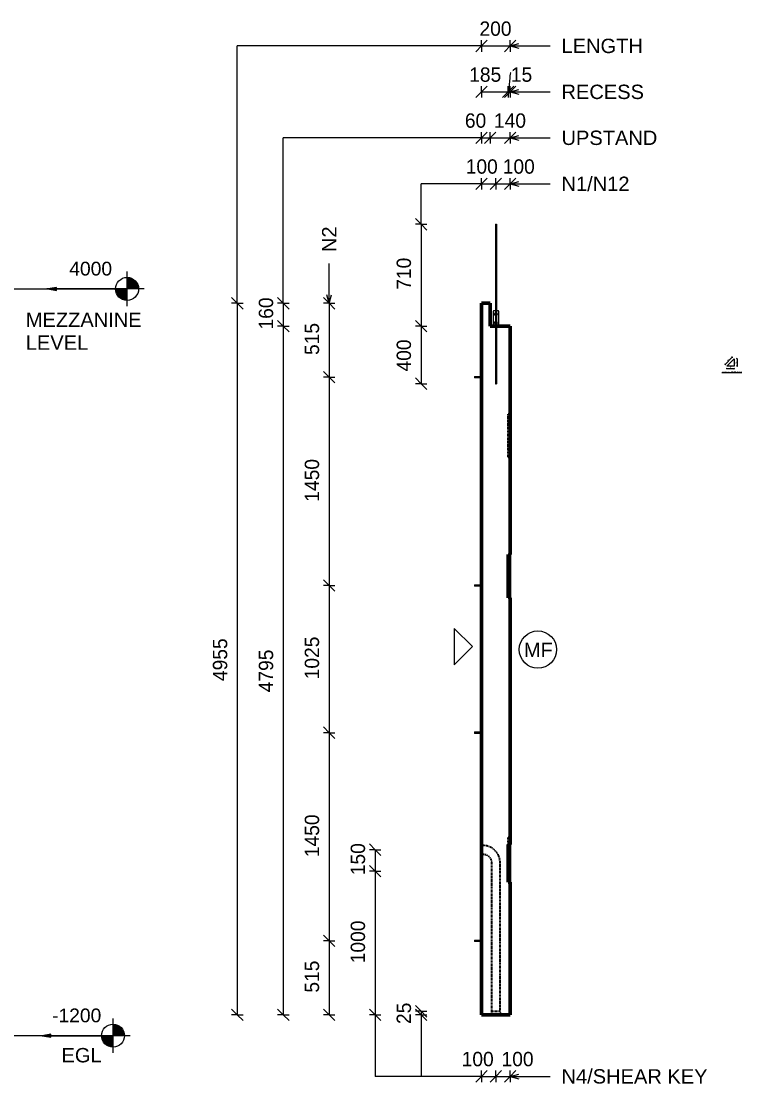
# Model space of a CAD drawing. Header units: millimetres. Extents: x -3747 to 9422, y -2678 to 8176.
# Drawn here: x 4404 to 9422, y -1875 to 5524 of the extents above; entities that cross this region are included whole.
import ezdxf

# ---------------------------------------------------------------- set-up
doc = ezdxf.new("R2010")
doc.units = ezdxf.units.MM
doc.linetypes.add('Dash', pattern=[6.36, 3.18, -3.18])
doc.linetypes.add('Overhead', pattern=[3.97, 2.38, -1.59])
for name, color, linetype, lineweight in [('A-ANNO-DIMS', 211, 'Continuous', 9), ('A-ANNO-DIMS-3', 211, 'Continuous', 9), ('A-ANNO-DIMS-40', 211, 'Continuous', 9), ('A-DETL-THIN', 151, 'Continuous', 18), ('A-FLOR-OVHD', 1, 'Overhead', 18), ('A-GENM', 13, 'Continuous', 18), ('A-WALL', 113, 'Continuous', 25), ('A-WALL-HDLN', 110, 'Dash', 25), ('G-ANNO-DIMS', 111, 'Continuous', 9), ('G-ANNO-TEXT', 231, 'Continuous', 9), ('S-RBAR', 171, 'Continuous', 18)]:
    doc.layers.add(name, color=color, linetype=linetype, lineweight=lineweight)
doc.styles.add('Arial_1', font='arial.ttf', dxfattribs={"height": 100})
doc.styles.add('Arial_2', font='arial.ttf', dxfattribs={"height": 96})
doc.styles.add('Arial_4', font='arial.ttf', dxfattribs={"height": 7.5})
doc.styles.add('Nirmala UI Semilight', font='NirmalaS.ttf', dxfattribs={"height": 100})
doc.styles.add('Nirmala UI Semilight_1', font='NirmalaS.ttf', dxfattribs={"height": 7.5})
doc.dimstyles.new('Arrow_Filled_-_2_5_NI_UI', dxfattribs={"dimscale": 304.8, "dimtxt": 104.736395, "dimasz": 0.262467, "dimexe": 0.131234, "dimexo": 0.0625, "dimgap": 0.131234, "dimtad": 1, "dimdec": 4, "dimzin": 0, "dimdsep": 46, "dimtxsty": 'Nirmala UI Semilight', "dimblk1": 'OBLIQUE', "dimblk2": 'OBLIQUE', "dimsah": 1, "dimcen": 0.09, "dimazin": 0, "dimtfac": 1, "dimtdec": 4, "dimtix": 1, "dimtmove": 0, "dimatfit": 3, "dimfxl": 0.131234, "dimfxlon": 1, "dimtvp": 1, "dimtolj": 1, "dimtzin": 0, "dimarcsym": 2})
doc.dimstyles.new('Arrow_Filled_-_2_5_NI_UI_1', dxfattribs={"dimscale": 304.8, "dimtxt": 104.736395, "dimasz": 0.262467, "dimexe": 0.131234, "dimexo": 0.0625, "dimgap": 0.131234, "dimtad": 1, "dimdec": 4, "dimzin": 0, "dimdsep": 46, "dimtxsty": 'Nirmala UI Semilight', "dimblk1": 'OBLIQUE', "dimblk2": 'OBLIQUE', "dimsah": 1, "dimcen": 0.09, "dimazin": 0, "dimtfac": 1, "dimtdec": 4, "dimtix": 1, "dimtmove": 2, "dimatfit": 3, "dimfxl": 0.131234, "dimfxlon": 1, "dimtvp": 1, "dimtolj": 1, "dimtzin": 0, "dimarcsym": 2})
doc.dimstyles.new('Arrow_Filled_-_2_5_NI_UI_2', dxfattribs={"dimscale": 304.8, "dimtxt": 104.736395, "dimasz": 0.262467, "dimexe": 0.131234, "dimexo": 0.0625, "dimgap": 0.131234, "dimtad": 1, "dimdec": 4, "dimzin": 0, "dimdsep": 46, "dimtxsty": 'Nirmala UI Semilight', "dimblk1": 'OBLIQUE', "dimblk2": 'OBLIQUE', "dimsah": 1, "dimcen": 0.09, "dimazin": 0, "dimtfac": 1, "dimtdec": 4, "dimtix": 1, "dimtmove": 1, "dimatfit": 3, "dimfxl": 0.131234, "dimfxlon": 1, "dimtvp": 1, "dimtolj": 1, "dimtzin": 0, "dimarcsym": 2})
doc.dimstyles.new('Arrow_Filled_-_2_5_NI_UI_3', dxfattribs={"dimscale": 304.8, "dimtxt": 7.85523, "dimasz": 0.019685, "dimexe": 0.009843, "dimexo": 0.0625, "dimgap": 0.009843, "dimtad": 1, "dimdec": 4, "dimzin": 0, "dimdsep": 46, "dimtxsty": 'Nirmala UI Semilight_1', "dimblk1": 'OBLIQUE', "dimblk2": 'OBLIQUE', "dimsah": 1, "dimcen": 0.09, "dimazin": 0, "dimtfac": 1, "dimtdec": 4, "dimtix": 1, "dimtmove": 0, "dimatfit": 3, "dimfxl": 0.009843, "dimfxlon": 1, "dimtvp": 1, "dimtolj": 1, "dimtzin": 0, "dimarcsym": 2})

# ---------------------------------------------------------------- blocks, each defined once
blk = doc.blocks.new('RR spread anchor face based - RR-SA-2_5-150-1726819-Elevation Right')
at = {"layer": 'A-GENM'}
for p, q in [((17885.4, 3050), (17890.4, 3050)), ((17885.4, 3050), (17885.4, 3040)), ((17890.4, 3040), (17885.4, 3040)), ((17890.4, 3050), (17935.4, 3050)), ((17890.4, 3050), (17890.4, 3040)), ((17935.4, 3040), (17890.4, 3040))]:
    blk.add_line(p, q, dxfattribs=at)
blk = doc.blocks.new('RR spread anchor face based - RR-SA-4_0-240-1726833-Elevation Right')
at = {"layer": 'A-GENM'}
for p, q in [((18017.9, 3507.8), (18015.4, 3502.8)), ((18015.4, 3502.8), (18015.4, 3400)), ((18031.6, 3507.8), (18017.9, 3507.8)), ((18026.4, 3481.5), (18026.4, 3485.5)), ((18052.9, 3507.8), (18039.6, 3507.8)), ((18044.4, 3485.5), (18044.4, 3481.5)), ((18055.4, 3502.8), (18052.9, 3507.8)), ((18055.4, 3400), (18055.4, 3502.8)), ((18026.4, 3420.7), (18026.4, 3424.7)), ((18044.4, 3424.7), (18044.4, 3420.7))]:
    blk.add_line(p, q, dxfattribs=at)
for centre, start, end in [((18035.4, 3485.5), 115.1426, 180), ((18035.4, 3481.5), 180, 244.8574), ((18035.4, 3485.5), 0, 60), ((18035.4, 3481.5), 300, 0), ((18035.4, 3424.7), 115.1426, 180), ((18035.4, 3420.7), 180, 244.8574), ((18035.4, 3424.7), 0, 60), ((18035.4, 3420.7), 300, 0)]:
    blk.add_arc(centre, 9, start, end, dxfattribs=at)
blk = doc.blocks.new('Spot Elevations - M_Spot Elevation - Target Filled-10609-Elevation Front')
at = {"layer": 'G-ANNO-DIMS'}
h = blk.add_hatch(color=256, dxfattribs=at)
edge = h.paths.add_edge_path()
edge.add_line((5140.953704, 3660), (5220.953704, 3660))
edge.add_arc((5140.953704, 3660), 80, 0, 90)
edge.add_line((5140.953704, 3740), (5140.953704, 3660))
h = blk.add_hatch(color=256, dxfattribs=at)
edge = h.paths.add_edge_path()
edge.add_line((5140.953704, 3660), (5060.953704, 3660))
edge.add_arc((5140.953704, 3660), 80, 180, 270)
edge.add_line((5140.953704, 3580), (5140.953704, 3660))
for p, q in [((5140.953704, 3540), (5140.953704, 3780)), ((5260.953704, 3660), (4580.953704, 3660))]:
    blk.add_line(p, q, dxfattribs=at)
blk.add_circle((5140.953704, 3660), 80, dxfattribs=at)
blk = doc.blocks.new('DIMBLOCK112-Elevation Right')
at = {"layer": 'A-ANNO-DIMS-40'}
for p, q in [((7609.5, -1823.4), (7569.5, -1863.4)), ((7609.5, -1823.4), (7649.5, -1783.4)), ((7609.5, -1823.4), (7609.5, -1783.4)), ((7609.5, -1823.4), (7709.5, -1823.4)), ((7609.5, -1823.4), (7609.5, -1863.4)), ((7709.5, -1823.4), (7669.5, -1863.4)), ((7709.5, -1823.4), (7749.5, -1783.4)), ((7709.5, -1823.4), (7709.5, -1783.4)), ((7709.5, -1823.4), (7709.5, -1863.4))]:
    blk.add_line(p, q, dxfattribs=at)
at = {"layer": 'A-ANNO-DIMS-40', "color": 0, "insert": (7471.2, -1652.9), "char_height": 100, "width": 246.797, "attachment_point": 1, "line_spacing_factor": 1.142579, "style": 'Nirmala UI Semilight'}
blk.add_mtext('100', dxfattribs=at)
blk = doc.blocks.new('_Oblique')
at = {"color": 0, "linetype": 'ByBlock', "lineweight": -2}
blk.add_line((-0.5, -0.5), (0.5, 0.5), dxfattribs=at)
blk = doc.blocks.new('DIMBLOCK113-Elevation Right')
at = {"layer": 'A-ANNO-DIMS-40'}
for p, q in [((7709.5, -1823.4), (7669.5, -1863.4)), ((7709.5, -1823.4), (7749.5, -1783.4)), ((7709.5, -1823.4), (7709.5, -1783.4)), ((7709.5, -1823.4), (7809.5, -1823.4)), ((7709.5, -1823.4), (7709.5, -1863.4)), ((7809.5, -1823.4), (7769.5, -1863.4)), ((7809.5, -1823.4), (7849.5, -1783.4)), ((7809.5, -1823.4), (7809.5, -1783.4)), ((7809.5, -1823.4), (7809.5, -1863.4))]:
    blk.add_line(p, q, dxfattribs=at)
at = {"layer": 'A-ANNO-DIMS-40', "color": 0, "insert": (7749, -1652.9), "char_height": 100, "width": 246.797, "attachment_point": 1, "line_spacing_factor": 1.142579, "style": 'Nirmala UI Semilight'}
blk.add_mtext('100', dxfattribs=at)
blk = doc.blocks.new('DIMBLOCK114-Elevation Right')
at = {"layer": 'A-ANNO-DIMS-40'}
for p, q in [((6868.7, -245), (6828.7, -205)), ((6868.7, -245), (6828.7, -245)), ((6868.7, -245), (6868.7, -395)), ((6868.7, -245), (6908.7, -285)), ((6868.7, -245), (6908.7, -245)), ((6868.7, -395), (6828.7, -355)), ((6868.7, -395), (6828.7, -395)), ((6868.7, -395), (6908.7, -435)), ((6868.7, -395), (6908.7, -395))]:
    blk.add_line(p, q, dxfattribs=at)
at = {"layer": 'A-ANNO-DIMS-40', "color": 0, "insert": (6698.2, -422.8), "char_height": 100, "width": 246.797, "attachment_point": 1, "rotation": 90, "line_spacing_factor": 1.142579, "style": 'Nirmala UI Semilight'}
blk.add_mtext('150', dxfattribs=at)
blk = doc.blocks.new('DIMBLOCK115-Elevation Right')
at = {"layer": 'A-ANNO-DIMS-40'}
for p, q in [((6868.7, -395), (6828.7, -355)), ((6868.7, -395), (6828.7, -395)), ((6868.7, -395), (6868.7, -1395)), ((6868.7, -395), (6908.7, -435)), ((6868.7, -395), (6908.7, -395)), ((6868.7, -1395), (6828.7, -1355)), ((6868.7, -1395), (6828.7, -1395)), ((6868.7, -1395), (6908.7, -1435)), ((6868.7, -1395), (6908.7, -1395))]:
    blk.add_line(p, q, dxfattribs=at)
at = {"layer": 'A-ANNO-DIMS-40', "color": 0, "insert": (6698.2, -1035.9), "char_height": 100, "width": 338.203, "attachment_point": 1, "rotation": 90, "line_spacing_factor": 1.142579, "style": 'Nirmala UI Semilight'}
blk.add_mtext('1000', dxfattribs=at)
blk = doc.blocks.new('DIMBLOCK116-Elevation Right')
at = {"layer": 'A-ANNO-DIMS-40'}
for p, q in [((7188.7, -1370), (7148.7, -1330)), ((7188.7, -1395), (7148.7, -1355)), ((7188.7, -1370), (7148.7, -1370)), ((7188.7, -1395), (7148.7, -1395)), ((7188.7, -1370), (7188.7, -1395)), ((7188.7, -1370), (7228.7, -1410)), ((7188.7, -1370), (7228.7, -1370)), ((7188.7, -1395), (7228.7, -1435)), ((7188.7, -1395), (7228.7, -1395))]:
    blk.add_line(p, q, dxfattribs=at)
at = {"layer": 'A-ANNO-DIMS-40', "color": 0, "insert": (7018.2, -1458.7), "char_height": 100, "width": 182.813, "attachment_point": 1, "rotation": 90, "line_spacing_factor": 1.142579, "style": 'Nirmala UI Semilight'}
blk.add_mtext('25', dxfattribs=at)
blk = doc.blocks.new('DIMBLOCK117-Elevation Right')
at = {"layer": 'A-ANNO-DIMS-40'}
for p, q in [((6548.7, 3560), (6508.7, 3600)), ((6548.7, 3560), (6508.7, 3560)), ((6548.7, 3560), (6548.7, 3045)), ((6548.7, 3560), (6588.7, 3520)), ((6548.7, 3560), (6588.7, 3560)), ((6548.7, 3045), (6508.7, 3085)), ((6548.7, 3045), (6508.7, 3045)), ((6548.7, 3045), (6588.7, 3005)), ((6548.7, 3045), (6588.7, 3045))]:
    blk.add_line(p, q, dxfattribs=at)
at = {"layer": 'A-ANNO-DIMS-40', "color": 0, "insert": (6378.2, 3199.7), "char_height": 100, "width": 246.797, "attachment_point": 1, "rotation": 90, "line_spacing_factor": 1.142579, "style": 'Nirmala UI Semilight'}
blk.add_mtext('515', dxfattribs=at)
blk = doc.blocks.new('DIMBLOCK118-Elevation Right')
at = {"layer": 'A-ANNO-DIMS-40'}
for p, q in [((6548.7, 3045), (6508.7, 3085)), ((6548.7, 3045), (6508.7, 3045)), ((6548.7, 3045), (6548.7, 1595)), ((6548.7, 3045), (6588.7, 3005)), ((6548.7, 3045), (6588.7, 3045)), ((6548.7, 1595), (6508.7, 1635)), ((6548.7, 1595), (6508.7, 1595)), ((6548.7, 1595), (6588.7, 1555)), ((6548.7, 1595), (6588.7, 1595))]:
    blk.add_line(p, q, dxfattribs=at)
at = {"layer": 'A-ANNO-DIMS-40', "color": 0, "insert": (6378.2, 2178.1), "char_height": 100, "width": 340.488, "attachment_point": 1, "rotation": 90, "line_spacing_factor": 1.142579, "style": 'Nirmala UI Semilight'}
blk.add_mtext('1450', dxfattribs=at)
blk = doc.blocks.new('DIMBLOCK119-Elevation Right')
at = {"layer": 'A-ANNO-DIMS-40'}
for p, q in [((6548.7, 1595), (6508.7, 1635)), ((6548.7, 1595), (6508.7, 1595)), ((6548.7, 1595), (6548.7, 569.9)), ((6548.7, 1595), (6588.7, 1555)), ((6548.7, 1595), (6588.7, 1595)), ((6548.7, 569.9), (6508.7, 609.9)), ((6548.7, 569.9), (6508.7, 569.9)), ((6548.7, 569.9), (6588.7, 529.9)), ((6548.7, 569.9), (6588.7, 569.9))]:
    blk.add_line(p, q, dxfattribs=at)
at = {"layer": 'A-ANNO-DIMS-40', "color": 0, "insert": (6378.2, 941.5), "char_height": 100, "width": 338.203, "attachment_point": 1, "rotation": 90, "line_spacing_factor": 1.142579, "style": 'Nirmala UI Semilight'}
blk.add_mtext('1025', dxfattribs=at)
blk = doc.blocks.new('DIMBLOCK120-Elevation Right')
at = {"layer": 'A-ANNO-DIMS-40'}
for p, q in [((6548.7, 569.9), (6508.7, 609.9)), ((6548.7, 569.9), (6508.7, 569.9)), ((6548.7, 569.9), (6548.7, -880.1)), ((6548.7, 569.9), (6588.7, 529.9)), ((6548.7, 569.9), (6588.7, 569.9)), ((6548.7, -880.1), (6508.7, -840.1)), ((6548.7, -880.1), (6508.7, -880.1)), ((6548.7, -880.1), (6588.7, -920.1)), ((6548.7, -880.1), (6588.7, -880.1))]:
    blk.add_line(p, q, dxfattribs=at)
at = {"layer": 'A-ANNO-DIMS-40', "color": 0, "insert": (6378.2, -297), "char_height": 100, "width": 340.488, "attachment_point": 1, "rotation": 90, "line_spacing_factor": 1.142579, "style": 'Nirmala UI Semilight'}
blk.add_mtext('1450', dxfattribs=at)
blk = doc.blocks.new('DIMBLOCK121-Elevation Right')
at = {"layer": 'A-ANNO-DIMS-40'}
for p, q in [((6548.7, -880.1), (6508.7, -840.1)), ((6548.7, -880.1), (6508.7, -880.1)), ((6548.7, -880.1), (6548.7, -1395)), ((6548.7, -880.1), (6588.7, -920.1)), ((6548.7, -880.1), (6588.7, -880.1)), ((6548.7, -1395), (6508.7, -1355)), ((6548.7, -1395), (6508.7, -1395)), ((6548.7, -1395), (6588.7, -1435)), ((6548.7, -1395), (6588.7, -1395))]:
    blk.add_line(p, q, dxfattribs=at)
at = {"layer": 'A-ANNO-DIMS-40', "color": 0, "insert": (6378.2, -1240.4), "char_height": 100, "width": 246.797, "attachment_point": 1, "rotation": 90, "line_spacing_factor": 1.142579, "style": 'Nirmala UI Semilight'}
blk.add_mtext('515', dxfattribs=at)
blk = doc.blocks.new('DIMBLOCK122-Elevation Right')
at = {"layer": 'A-ANNO-DIMS-40'}
for p, q in [((7188.7, 4110), (7148.7, 4150)), ((7188.7, 4110), (7148.7, 4110)), ((7188.7, 4110), (7188.7, 3400)), ((7188.7, 4110), (7228.7, 4070)), ((7188.7, 4110), (7228.7, 4110)), ((7188.7, 3400), (7148.7, 3440)), ((7188.7, 3400), (7148.7, 3400)), ((7188.7, 3400), (7228.7, 3360)), ((7188.7, 3400), (7228.7, 3400))]:
    blk.add_line(p, q, dxfattribs=at)
at = {"layer": 'A-ANNO-DIMS-40', "color": 0, "insert": (7018.2, 3654.1), "char_height": 100, "width": 242.227, "attachment_point": 1, "rotation": 90, "line_spacing_factor": 1.142579, "style": 'Nirmala UI Semilight'}
blk.add_mtext('710', dxfattribs=at)
blk = doc.blocks.new('DIMBLOCK123-Elevation Right')
at = {"layer": 'A-ANNO-DIMS-40'}
for p, q in [((7188.7, 3400), (7148.7, 3440)), ((7188.7, 3400), (7148.7, 3400)), ((7188.7, 3400), (7188.7, 3000)), ((7188.7, 3400), (7228.7, 3360)), ((7188.7, 3400), (7228.7, 3400)), ((7188.7, 3000), (7148.7, 3040)), ((7188.7, 3000), (7148.7, 3000)), ((7188.7, 3000), (7228.7, 2960)), ((7188.7, 3000), (7228.7, 3000))]:
    blk.add_line(p, q, dxfattribs=at)
at = {"layer": 'A-ANNO-DIMS-40', "color": 0, "insert": (7018.2, 3084.8), "char_height": 100, "width": 276.504, "attachment_point": 1, "rotation": 90, "line_spacing_factor": 1.142579, "style": 'Nirmala UI Semilight'}
blk.add_mtext('400', dxfattribs=at)
blk = doc.blocks.new('DIMBLOCK124-Elevation Right')
at = {"layer": 'A-ANNO-DIMS-40'}
for p, q in [((7609.5, 4391.8), (7569.5, 4351.8)), ((7609.5, 4391.8), (7649.5, 4431.8)), ((7609.5, 4391.8), (7609.5, 4431.8)), ((7609.5, 4391.8), (7709.7, 4391.8)), ((7609.5, 4391.8), (7609.5, 4351.8)), ((7709.7, 4391.8), (7669.7, 4351.8)), ((7709.7, 4391.8), (7749.7, 4431.8)), ((7709.7, 4391.8), (7709.7, 4431.8)), ((7709.7, 4391.8), (7709.7, 4351.8))]:
    blk.add_line(p, q, dxfattribs=at)
at = {"layer": 'A-ANNO-DIMS-40', "color": 0, "insert": (7499.4, 4562.2), "char_height": 100, "width": 246.797, "attachment_point": 1, "line_spacing_factor": 1.142579, "style": 'Nirmala UI Semilight'}
blk.add_mtext('100', dxfattribs=at)
blk = doc.blocks.new('DIMBLOCK125-Elevation Right')
at = {"layer": 'A-ANNO-DIMS-40'}
for p, q in [((7709.7, 4391.8), (7669.7, 4351.8)), ((7709.7, 4391.8), (7749.7, 4431.8)), ((7709.7, 4391.8), (7709.7, 4431.8)), ((7709.7, 4391.8), (7809.5, 4391.8)), ((7709.7, 4391.8), (7709.7, 4351.8)), ((7809.5, 4391.8), (7769.5, 4351.8)), ((7809.5, 4391.8), (7849.5, 4431.8)), ((7809.5, 4391.8), (7809.5, 4431.8)), ((7809.5, 4391.8), (7809.5, 4351.8))]:
    blk.add_line(p, q, dxfattribs=at)
at = {"layer": 'A-ANNO-DIMS-40', "color": 0, "insert": (7757.2, 4562.2), "char_height": 100, "width": 246.797, "attachment_point": 1, "line_spacing_factor": 1.142579, "style": 'Nirmala UI Semilight'}
blk.add_mtext('100', dxfattribs=at)
blk = doc.blocks.new('DIMBLOCK126-Elevation Right')
at = {"layer": 'A-ANNO-DIMS-40'}
for p, q in [((7609.5, 4711.8), (7649.5, 4751.8)), ((7609.5, 4711.8), (7609.5, 4751.8)), ((7669.5, 4711.8), (7709.5, 4751.8)), ((7669.5, 4711.8), (7669.5, 4751.8)), ((7609.5, 4711.8), (7569.5, 4671.8)), ((7609.5, 4711.8), (7669.5, 4711.8)), ((7609.5, 4711.8), (7609.5, 4671.8)), ((7669.5, 4711.8), (7629.5, 4671.8)), ((7669.5, 4711.8), (7669.5, 4671.8))]:
    blk.add_line(p, q, dxfattribs=at)
at = {"layer": 'A-ANNO-DIMS-40', "color": 0, "insert": (7493.4, 4882.2), "char_height": 100, "width": 182.813, "attachment_point": 1, "line_spacing_factor": 1.142579, "style": 'Nirmala UI Semilight'}
blk.add_mtext('60', dxfattribs=at)
blk = doc.blocks.new('DIMBLOCK127-Elevation Right')
at = {"layer": 'A-ANNO-DIMS-40'}
for p, q in [((7669.5, 4711.8), (7709.5, 4751.8)), ((7669.5, 4711.8), (7669.5, 4751.8)), ((7809.5, 4711.8), (7849.5, 4751.8)), ((7809.5, 4711.8), (7809.5, 4751.8)), ((7669.5, 4711.8), (7629.5, 4671.8)), ((7669.5, 4711.8), (7809.5, 4711.8)), ((7669.5, 4711.8), (7669.5, 4671.8)), ((7809.5, 4711.8), (7769.5, 4671.8)), ((7809.5, 4711.8), (7809.5, 4671.8))]:
    blk.add_line(p, q, dxfattribs=at)
at = {"layer": 'A-ANNO-DIMS-40', "color": 0, "insert": (7696, 4882.2), "char_height": 100, "width": 249.082, "attachment_point": 1, "line_spacing_factor": 1.142579, "style": 'Nirmala UI Semilight'}
blk.add_mtext('140', dxfattribs=at)
blk = doc.blocks.new('DIMBLOCK128-Elevation Right')
at = {"layer": 'A-ANNO-DIMS-40'}
for p, q in [((6228.7, 3560), (6188.7, 3600)), ((6228.7, 3560), (6188.7, 3560)), ((6228.7, 3560), (6228.7, 3400)), ((6228.7, 3560), (6268.7, 3520)), ((6228.7, 3560), (6268.7, 3560)), ((6228.7, 3400), (6188.7, 3440)), ((6228.7, 3400), (6188.7, 3400)), ((6228.7, 3400), (6268.7, 3360)), ((6228.7, 3400), (6268.7, 3400))]:
    blk.add_line(p, q, dxfattribs=at)
at = {"layer": 'A-ANNO-DIMS-40', "color": 0, "insert": (6058.2, 3377.2), "char_height": 100, "width": 246.797, "attachment_point": 1, "rotation": 90, "line_spacing_factor": 1.142579, "style": 'Nirmala UI Semilight'}
blk.add_mtext('160', dxfattribs=at)
blk = doc.blocks.new('DIMBLOCK129-Elevation Right')
at = {"layer": 'A-ANNO-DIMS-40'}
for p, q in [((6228.7, 3400), (6188.7, 3440)), ((6228.7, 3400), (6188.7, 3400)), ((6228.7, 3400), (6228.7, -1395)), ((6228.7, 3400), (6268.7, 3360)), ((6228.7, 3400), (6268.7, 3400)), ((6228.7, -1395), (6188.7, -1355)), ((6228.7, -1395), (6188.7, -1395)), ((6228.7, -1395), (6268.7, -1435)), ((6228.7, -1395), (6268.7, -1395))]:
    blk.add_line(p, q, dxfattribs=at)
at = {"layer": 'A-ANNO-DIMS-40', "color": 0, "insert": (6058.2, 851.1), "char_height": 100, "width": 363.34, "attachment_point": 1, "rotation": 90, "line_spacing_factor": 1.142579, "style": 'Nirmala UI Semilight'}
blk.add_mtext('4795', dxfattribs=at)
blk = doc.blocks.new('DIMBLOCK130-Elevation Right')
at = {"layer": 'A-ANNO-DIMS-40'}
for p, q in [((5908.7, 3560), (5868.7, 3600)), ((5908.7, 3560), (5868.7, 3560)), ((5908.7, 3560), (5908.7, -1395)), ((5908.7, 3560), (5948.7, 3520)), ((5908.7, 3560), (5948.7, 3560)), ((5908.7, -1395), (5868.7, -1355)), ((5908.7, -1395), (5868.7, -1395)), ((5908.7, -1395), (5948.7, -1435)), ((5908.7, -1395), (5948.7, -1395))]:
    blk.add_line(p, q, dxfattribs=at)
at = {"layer": 'A-ANNO-DIMS-40', "color": 0, "insert": (5738.2, 929.2), "char_height": 100, "width": 367.91, "attachment_point": 1, "rotation": 90, "line_spacing_factor": 1.142579, "style": 'Nirmala UI Semilight'}
blk.add_mtext('4955', dxfattribs=at)
blk = doc.blocks.new('DIMBLOCK131-Elevation Right')
at = {"layer": 'A-ANNO-DIMS-40'}
for p, q in [((7609.5, 5351.8), (7569.5, 5311.8)), ((7609.5, 5351.8), (7649.5, 5391.8)), ((7609.5, 5351.8), (7609.5, 5391.8)), ((7609.5, 5351.8), (7809.5, 5351.8)), ((7609.5, 5351.8), (7609.5, 5311.8)), ((7809.5, 5351.8), (7769.5, 5311.8)), ((7809.5, 5351.8), (7849.5, 5391.8)), ((7809.5, 5351.8), (7809.5, 5391.8)), ((7809.5, 5351.8), (7809.5, 5311.8))]:
    blk.add_line(p, q, dxfattribs=at)
at = {"layer": 'A-ANNO-DIMS-40', "color": 0, "insert": (7595.2, 5522.2), "char_height": 100, "width": 274.219, "attachment_point": 1, "line_spacing_factor": 1.142579, "style": 'Nirmala UI Semilight'}
blk.add_mtext('200', dxfattribs=at)
blk = doc.blocks.new('DIMBLOCK132-Elevation Right')
at = {"layer": 'A-ANNO-DIMS-40'}
for p, q in [((7609.5, 5031.8), (7569.5, 4991.8)), ((7609.5, 5031.8), (7649.5, 5071.8)), ((7609.5, 5031.8), (7609.5, 5071.8)), ((7609.5, 5031.8), (7794.5, 5031.8)), ((7609.5, 5031.8), (7609.5, 4991.8)), ((7794.5, 5031.8), (7754.5, 4991.8)), ((7794.5, 5031.8), (7834.5, 5071.8)), ((7794.5, 5031.8), (7794.5, 5071.8)), ((7794.5, 5031.8), (7794.5, 4991.8))]:
    blk.add_line(p, q, dxfattribs=at)
at = {"layer": 'A-ANNO-DIMS-40', "color": 0, "insert": (7523.7, 5202.2), "char_height": 100, "width": 246.797, "attachment_point": 1, "line_spacing_factor": 1.142579, "style": 'Nirmala UI Semilight'}
blk.add_mtext('185', dxfattribs=at)
blk = doc.blocks.new('DIMBLOCK133-Elevation Right')
at = {"layer": 'A-ANNO-DIMS-40'}
for p, q in [((7794.5, 5031.8), (7754.5, 4991.8)), ((7809.5, 5031.8), (7769.5, 4991.8)), ((7794.5, 5031.8), (7834.5, 5071.8)), ((7794.5, 5031.8), (7794.5, 5071.8)), ((7794.5, 5031.8), (7809.5, 5031.8)), ((7794.5, 5031.8), (7794.5, 4991.8)), ((7809.5, 5031.8), (7849.5, 5071.8)), ((7809.5, 5031.8), (7809.5, 5071.8)), ((7809.5, 5031.8), (7809.5, 4991.8))]:
    blk.add_line(p, q, dxfattribs=at)
blk.add_ellipse((7813.7, 5031.8), major_axis=(0, 135.2), ratio=0.086242, start_param=0, end_param=1.570796, dxfattribs=at)
at = {"layer": 'A-ANNO-DIMS-40', "color": 0, "insert": (7813.7, 5202.2), "char_height": 100, "width": 155.391, "attachment_point": 1, "line_spacing_factor": 1.142579, "style": 'Nirmala UI Semilight'}
blk.add_mtext('15', dxfattribs=at)
blk = doc.blocks.new('DIMBLOCK134-CHAMFER DETAIL')
at = {"layer": 'A-ANNO-DIMS-3'}
for p, q in [((9317.9, 3104.9), (9320.9, 3107.9)), ((9317.9, 3104.9), (9317.9, 3107.9)), ((9367.9, 3104.9), (9370.9, 3107.9)), ((9367.9, 3104.9), (9367.9, 3107.9)), ((9317.9, 3104.9), (9314.9, 3101.9)), ((9317.9, 3104.9), (9367.9, 3104.9)), ((9317.9, 3104.9), (9317.9, 3101.9)), ((9367.9, 3104.9), (9364.9, 3101.9)), ((9367.9, 3104.9), (9367.9, 3101.9))]:
    blk.add_line(p, q, dxfattribs=at)
at = {"layer": 'A-ANNO-DIMS-3', "color": 0, "insert": (9338.1, 3117.7), "char_height": 7.5, "width": 11.654, "attachment_point": 1, "line_spacing_factor": 1.142579, "style": 'Nirmala UI Semilight_1'}
blk.add_mtext('\u202a10', dxfattribs=at)
blk = doc.blocks.new('DIMBLOCK135-CHAMFER DETAIL')
at = {"layer": 'A-ANNO-DIMS-3'}
for p, q in [((9389, 3172.8), (9386, 3175.8)), ((9389, 3172.8), (9386, 3172.8)), ((9389, 3122.8), (9386, 3125.8)), ((9389, 3122.8), (9386, 3122.8)), ((9389, 3172.8), (9389, 3122.8)), ((9389, 3172.8), (9392, 3169.8)), ((9389, 3172.8), (9392, 3172.8)), ((9389, 3122.8), (9392, 3119.8)), ((9389, 3122.8), (9392, 3122.8))]:
    blk.add_line(p, q, dxfattribs=at)
at = {"layer": 'A-ANNO-DIMS-3', "color": 0, "insert": (9376.2, 3142.9), "char_height": 7.5, "width": 11.654, "attachment_point": 1, "rotation": 90, "line_spacing_factor": 1.142579, "style": 'Nirmala UI Semilight_1'}
blk.add_mtext('\u202a10', dxfattribs=at)
blk = doc.blocks.new('DIMBLOCK136-CHAMFER DETAIL')
at = {"layer": 'A-ANNO-DIMS-3'}
for p, q in [((9306.1, 3134.7), (9356.1, 3184.7)), ((9356.1, 3184.7), (9354, 3186.8)), ((9356.1, 3184.7), (9356.1, 3188.9)), ((9356.1, 3184.7), (9356.1, 3180.4)), ((9356.1, 3184.7), (9358.2, 3182.5)), ((9306.1, 3134.7), (9304, 3136.8)), ((9306.1, 3134.7), (9306.1, 3138.9)), ((9306.1, 3134.7), (9306.1, 3130.4)), ((9306.1, 3134.7), (9308.2, 3132.5))]:
    blk.add_line(p, q, dxfattribs=at)
at = {"layer": 'A-ANNO-DIMS-3', "color": 0, "insert": (9318.6, 3165.2), "char_height": 7.5, "width": 11.826, "attachment_point": 1, "rotation": 45, "line_spacing_factor": 1.142579, "style": 'Nirmala UI Semilight_1'}
blk.add_mtext('\u202a14', dxfattribs=at)

msp = doc.modelspace()

# ---------------------------------------------------------------- hatches: boundary and pattern name
at = {"layer": 'G-ANNO-DIMS'}
for points in [[(4588.80383, 3660), (4648.80383, 3649.42038), (4648.80383, 3670.57962)], [(4548.80383, -1540), (4608.80383, -1550.57962), (4608.80383, -1529.42038)]]:
    msp.add_hatch(color=256, dxfattribs=at).paths.add_polyline_path(points)

# ---------------------------------------------------------------- linework, layer by layer
at = {"layer": 'A-DETL-THIN'}
for p, q in [((5908.70727, 3560), (5908.70727, 5351.76057)), ((7609.49281, 5351.76057), (5908.70727, 5351.76057)), ((6228.70727, 3560), (6228.70727, 4711.76057)), ((7609.49281, 4711.76057), (6228.70727, 4711.76057)), ((7188.70727, 4110), (7188.70727, 4391.76057)), ((7609.49281, 4391.76057), (7188.70727, 4391.76057)), ((9367.9444, 3172.79249), (9317.9444, 3122.79249)), ((9367.9444, 3122.79249), (9317.9444, 3122.79249)), ((9367.9444, 3172.79249), (9367.9444, 3122.79249)), ((7419.49092, 1296.26732), (7419.49092, 1041.70888)), ((7546.77014, 1168.9881), (7419.49092, 1296.26732)), ((7419.49092, 1041.70888), (7546.77014, 1168.9881)), ((6868.70727, -1395), (6868.70727, -1823.38607)), ((7188.70727, -1395), (7188.70727, -1823.38607)), ((7609.49281, -1823.38607), (6868.70727, -1823.38607))]:
    msp.add_line(p, q, dxfattribs=at)
msp.add_circle((8001.92508, 1148.6415), 130, dxfattribs=at)
at = {"layer": 'A-FLOR-OVHD'}
for p, q in [((4148.80383, 3660), (4588.80383, 3660)), ((4548.80383, -1540), (4048.80383, -1540))]:
    msp.add_line(p, q, dxfattribs=at)
at = {"layer": 'A-WALL', "lineweight": 50}
for p, q in [((7669.49281, 3560), (7609.49281, 3560)), ((7609.49281, 3560), (7609.49281, -1395)), ((7669.49281, 3400), (7669.49281, 3560)), ((7809.49281, 3400), (7669.49281, 3400)), ((7809.49281, 1809.69686), (7809.49281, 3400)), ((7794.49281, 1509.65138), (7794.49281, 1809.64312)), ((7809.49281, -209.05325), (7809.49281, 1509.59764)), ((7794.49281, -471.65226), (7794.49281, -209.05325)), ((7794.49281, -209.05325), (7809.49281, -209.05325)), ((7809.49281, -471.65226), (7794.49281, -471.65226)), ((7809.49281, -1395), (7809.49281, -471.65226)), ((7609.49281, -1395), (7809.49281, -1395))]:
    msp.add_line(p, q, dxfattribs=at)
at = {"layer": 'A-WALL'}
for p, q in [((7809.49281, 1809.64725), (7794.49281, 1809.64725)), ((7809.49281, 1806.09575), (7809.49281, 1513.19875)), ((7794.49281, 1509.64725), (7809.49281, 1509.64725)), ((7809.49281, -209.05325), (7809.49281, -471.65226))]:
    msp.add_line(p, q, dxfattribs=at)
at = {"layer": 'A-WALL-HDLN'}
for p, q in [((7809.4432, 2787.34591), (7794.49281, 2787.34591)), ((7794.49281, 2487.34591), (7794.49281, 2787.34591)), ((7809.4432, 2732.99826), (7794.49281, 2732.99826)), ((7794.49281, 2541.69355), (7809.4432, 2541.69355)), ((7794.49281, 2487.34591), (7809.4432, 2487.34591)), ((7809.49281, 1809.64652), (7809.49281, 1806.09575)), ((7809.49281, 1513.19875), (7809.49281, 1509.64797)), ((7619.49281, -215), (7609.49281, -215)), ((7809.4432, -159.94055), (7794.49281, -159.94055)), ((7794.49281, -208.55677), (7794.49281, -159.94055)), ((7609.49281, -275), (7619.49281, -275)), ((7679.49281, -335), (7679.49281, -1376.25)), ((7739.49281, -1376.25), (7739.49281, -335)), ((7794.49281, -459.94055), (7809.49281, -459.94055)), ((7679.47442, -1376.29595), (7671.99281, -1395)), ((7681.99281, -1370), (7736.99281, -1370)), ((7739.51119, -1376.29595), (7746.99281, -1395))]:
    msp.add_line(p, q, dxfattribs=at)
at = {"layer": 'A-WALL-HDLN', "flags": 128}
for points in [[(7739.49281, -335), (7735.38325, -303.86472), (7723.33604, -274.86197), (7704.17634, -249.97824), (7679.21643, -230.91788), (7650.1659, -218.98637), (7619.49281, -215)], [(7619.49281, -275), (7641.25571, -279.086), (7660.05451, -290.78747), (7673.32882, -308.51068), (7679.27066, -329.84174), (7679.49281, -335)], [(7681.99281, -1370), (7680.90777, -1372.71259), (7680.12446, -1374.67088), (7679.65114, -1375.85417), (7679.50836, -1376.21069)], [(7739.47725, -1376.21069), (7739.33448, -1375.85417), (7738.86116, -1374.67088), (7738.07784, -1372.71259), (7736.99281, -1370)]]:
    msp.add_lwpolyline(points, dxfattribs=at)
at = {"layer": 'G-ANNO-DIMS'}
for p, q in [((4648.80383, 3670.57962), (4588.80383, 3660)), ((4588.80383, 3660), (4648.80383, 3649.42038)), ((4588.80383, 3660), (4906.29681, 3660)), ((4648.80383, 3649.42038), (4648.80383, 3670.57962)), ((4906.29681, 3660), (5140.9537, 3660)), ((4608.80383, -1529.42038), (4548.80383, -1540)), ((4548.80383, -1540), (4608.80383, -1550.57962)), ((4548.80383, -1540), (4773.68521, -1540)), ((4608.80383, -1550.57962), (4608.80383, -1529.42038)), ((4773.68521, -1540), (5043.36552, -1540))]:
    msp.add_line(p, q, dxfattribs=at)
at = {"layer": 'G-ANNO-TEXT', "color": 7}
for p, q in [((7809.35393, 5352.11276), (7869.35393, 5368.18971)), ((7809.35393, 5352.11276), (7869.35393, 5336.0358)), ((7809.35393, 5352.11276), (8086.42687, 5352.11276)), ((7809.35393, 5032.11276), (7869.35393, 5048.18971)), ((7809.35393, 5032.11276), (7869.35393, 5016.0358)), ((7809.35393, 5032.11276), (8086.42687, 5032.11276)), ((7809.35393, 4712.11276), (7869.35393, 4728.18971)), ((7809.35393, 4712.11276), (7869.35393, 4696.0358)), ((7809.35393, 4712.11276), (8086.42687, 4712.11276)), ((7809.51018, 4391.80026), (7869.51018, 4407.87721)), ((7809.51018, 4391.80026), (7869.51018, 4375.7233)), ((7809.51018, 4391.80026), (8086.58312, 4391.80026)), ((6548.85692, 3559.27618), (6548.85692, 3836.34912)), ((6548.85692, 3559.27618), (6532.77997, 3619.27618)), ((6548.85692, 3559.27618), (6564.93387, 3619.27618)), ((7809.51018, -1823.34638), (7869.51018, -1807.26943)), ((7809.51018, -1823.34638), (7869.51018, -1839.42334)), ((7809.51018, -1823.34638), (8086.58312, -1823.34638))]:
    msp.add_line(p, q, dxfattribs=at)
at = {"layer": 'S-RBAR'}
for p, q in [((7705.69571, 4110), (7705.69571, 3000)), ((7705.69571, 4110), (7713.69571, 4110)), ((7713.69571, 4110), (7713.69571, 3000)), ((7705.69571, 3000), (7713.69571, 3000))]:
    msp.add_line(p, q, dxfattribs=at)

# ---------------------------------------------------------------- block references
at = {"layer": 'A-GENM'}
for name, p in [('RR spread anchor face based - RR-SA-4_0-240-1726833-Elevation Right', (-10325.9377, 0)), ('RR spread anchor face based - RR-SA-2_5-150-1726819-Elevation Right', (-10325.9377, 0)), ('RR spread anchor face based - RR-SA-2_5-150-1726819-Elevation Right', (-10325.9377, -1450)), ('RR spread anchor face based - RR-SA-2_5-150-1726819-Elevation Right', (-10325.9377, -2475.1)), ('RR spread anchor face based - RR-SA-2_5-150-1726819-Elevation Right', (-10325.9377, -3925.1))]:
    msp.add_blockref(name, p, dxfattribs=at)
at = {"layer": 'G-ANNO-DIMS'}
for p in [(0, 0), (-97.58819, -5200)]:
    msp.add_blockref('Spot Elevations - M_Spot Elevation - Target Filled-10609-Elevation Front', p, dxfattribs=at)

# ---------------------------------------------------------------- texts
at = {"layer": 'G-ANNO-TEXT', "color": 7, "attachment_point": 1}
for s, insert, char_height, width, style in [('LENGTH', (8166.42687, 5402.11276), 100, 686.2445, 'Arial_1'), ('RECESS', (8166.42687, 5082.11276), 100, 692.658, 'Arial_1'), ('UPSTAND', (8166.42687, 4762.11276), 100, 808.101, 'Arial_1'), ('N1/N12', (8166.58312, 4441.80026), 100, 570.8015, 'Arial_1'), ('MEZZANINE', (4435.44689, 3494.91875), 100, 971.64525, 'Arial_1'), ('LEVEL', (4435.44689, 3336.16875), 100, 522.70025, 'Arial_1'), ('\\LTYPICAL CHAMFER DETAIL', (9283.86618, 3087.48198), 7.5, 166.9113375, 'Arial_4'), ('MF', (7904.35272, 1196.12052), 100, 240.50625, 'Arial_1'), ('EGL', (4684.11555, -1625.8699), 100, 336.70875, 'Arial_1'), ('N4/SHEAR KEY', (8166.58312, -1773.34638), 100, 1228.18525, 'Arial_1')]:
    msp.add_mtext(s, dxfattribs=dict(at, insert=insert, char_height=char_height, width=width, style=style))
at = {"layer": 'G-ANNO-TEXT', "color": 7, "insert": (6498.85692, 3916.34912), "char_height": 100, "width": 214.85225, "attachment_point": 1, "rotation": 90, "style": 'Arial_1'}
msp.add_mtext('N2', dxfattribs=at)

# ---------------------------------------------------------------- dimensions: what is measured, and where the dimension line sits
at = {"layer": 'A-ANNO-DIMS'}
dim = msp.add_linear_dim(base=(7809.49281, 5351.76057), p1=(7609.49281, 5311.76057), p2=(7809.49281, 5311.76057), dimstyle='Arrow_Filled_-_2_5_NI_UI', override={"dimpost": '<>', "dimfxl": 200}, dxfattribs=at)
dim.commit()
dim.dimension.update_dxf_attribs({"geometry": 'DIMBLOCK131-Elevation Right', "text_midpoint": (7709.49281, 5443.43421)})
for base, p1, p2, dimstyle, override, picture, middle in [((7794.49281, 5031.76057), (7609.49281, 4991.76057), (7794.49281, 4991.76057), 'Arrow_Filled_-_2_5_NI_UI_1', {"dimpost": '<>', "dimfxl": 185}, 'DIMBLOCK132-Elevation Right', (7647.08381, 5135.56267)), ((7809.49281, 5031.76057), (7794.49281, 4991.76057), (7809.49281, 4991.76057), 'Arrow_Filled_-_2_5_NI_UI_2', {"dimpost": '<>', "dimfxl": 15}, 'DIMBLOCK133-Elevation Right', (7891.34939, 5135.56267)), ((7669.49281, 4711.76057), (7609.49281, 4671.76057), (7669.49281, 4671.76057), 'Arrow_Filled_-_2_5_NI_UI_1', {"dimpost": '<>', "dimfxl": 60}, 'DIMBLOCK126-Elevation Right', (7584.84565, 4815.56267)), ((7809.49281, 4711.76057), (7669.49281, 4671.76057), (7809.49281, 4671.76057), 'Arrow_Filled_-_2_5_NI_UI_1', {"dimpost": '<>', "dimfxl": 140}, 'DIMBLOCK127-Elevation Right', (7820.52028, 4815.56267)), ((7709.69571, 4391.76057), (7609.49281, 4351.76057), (7709.69571, 4351.76057), 'Arrow_Filled_-_2_5_NI_UI_1', {"dimpost": '<>', "dimfxl": 100.202907}, 'DIMBLOCK124-Elevation Right', (7622.84725, 4495.56267)), ((7809.49281, 4391.76057), (7709.69571, 4351.76057), (7809.49281, 4351.76057), 'Arrow_Filled_-_2_5_NI_UI_1', {"dimpost": '<>', "dimfxl": 99.797093}, 'DIMBLOCK125-Elevation Right', (7880.5571, 4495.56267)), ((7709.49281, -1823.38607), (7609.49281, -1783.38607), (7709.49281, -1783.38607), 'Arrow_Filled_-_2_5_NI_UI_1', {"dimpost": '<>', "dimfxl": 100}, 'DIMBLOCK112-Elevation Right', (7594.60715, -1719.58397)), ((7809.49281, -1823.38607), (7709.49281, -1783.38607), (7809.49281, -1783.38607), 'Arrow_Filled_-_2_5_NI_UI_1', {"dimpost": '<>', "dimfxl": 100}, 'DIMBLOCK113-Elevation Right', (7872.4224, -1719.58397))]:
    dim = msp.add_linear_dim(base=base, p1=p1, p2=p2, dimstyle=dimstyle, override=override, dxfattribs=at)
    dim.commit()
    dim.dimension.update_dxf_attribs({"geometry": picture, "text_midpoint": middle, "dimtype": 160})
for base, p1, p2, override, picture, middle in [((7188.70727, 3400), (7228.70727, 4110), (7228.70727, 3400), {"dimpost": '<>', "dimfxl": 710}, 'DIMBLOCK122-Elevation Right', (7096.75469, 3755)), ((5908.70727, -1395), (5948.70727, 3560), (5948.70727, -1395), {"dimpost": '<>', "dimfxl": 4955}, 'DIMBLOCK130-Elevation Right', (5816.99876, 1082.5)), ((6228.70727, 3400), (6268.70727, 3560), (6268.70727, 3400), {"dimpost": '<>', "dimfxl": 160}, 'DIMBLOCK128-Elevation Right', (6136.71982, 3480)), ((6548.70727, 3045), (6588.70727, 3560), (6588.70727, 3045), {"dimpost": '<>', "dimfxl": 515}, 'DIMBLOCK117-Elevation Right', (6456.75469, 3302.5)), ((6228.70727, -1395), (6268.70727, 3400), (6268.70727, -1395), {"dimpost": '<>', "dimfxl": 4795}, 'DIMBLOCK129-Elevation Right', (6136.99876, 1002.5)), ((7188.70727, 3000), (7228.70727, 3400), (7228.70727, 3000), {"dimpost": '<>', "dimfxl": 400}, 'DIMBLOCK123-Elevation Right', (7097.03363, 3200)), ((6548.70727, 1595), (6588.70727, 3045), (6588.70727, 1595), {"dimpost": '<>', "dimfxl": 1450}, 'DIMBLOCK118-Elevation Right', (6456.75469, 2320)), ((6548.70727, 569.9), (6588.70727, 1595), (6588.70727, 569.9), {"dimpost": '<>', "dimfxl": 1025.1}, 'DIMBLOCK119-Elevation Right', (6456.75469, 1082.45)), ((6548.70727, -880.1), (6588.70727, 569.9), (6588.70727, -880.1), {"dimpost": '<>', "dimfxl": 1450}, 'DIMBLOCK120-Elevation Right', (6456.75469, -155.1)), ((6868.70727, -395), (6908.70727, -245), (6908.70727, -395), {"dimpost": '<>', "dimfxl": 150}, 'DIMBLOCK114-Elevation Right', (6776.75469, -320)), ((6868.70727, -1395), (6908.70727, -395), (6908.70727, -1395), {"dimpost": '<>', "dimfxl": 1000}, 'DIMBLOCK115-Elevation Right', (6776.75469, -895)), ((6548.70727, -1395), (6588.70727, -880.1), (6588.70727, -1395), {"dimpost": '<>', "dimfxl": 514.9}, 'DIMBLOCK121-Elevation Right', (6456.75469, -1137.55)), ((7188.70727, -1395), (7228.70727, -1370), (7228.70727, -1395), {"dimpost": '<>', "dimfxl": 25}, 'DIMBLOCK116-Elevation Right', (7097.03363, -1382.5))]:
    dim = msp.add_linear_dim(base=base, p1=p1, p2=p2, angle=90, dimstyle='Arrow_Filled_-_2_5_NI_UI', override=override, dxfattribs=at)
    dim.commit()
    dim.dimension.update_dxf_attribs({"geometry": picture, "text_midpoint": middle})
for base, p1, p2, angle, text, override, picture, middle in [((9356.08477, 3184.65212), (9308.20609, 3132.5308), (9358.20609, 3182.5308), 45, '\u202a14', {"dimpost": '<>', "dimfxl": 70.710678}, 'DIMBLOCK136-CHAMFER DETAIL', (9325.75522, 3164.98167)), ((9388.95172, 3122.79249), (9385.95172, 3172.79249), (9385.95172, 3122.79249), 90, '\u202a10', {"dimpost": '<>', "dimfxl": 50}, 'DIMBLOCK135-CHAMFER DETAIL', (9381.41459, 3147.79249))]:
    dim = msp.add_linear_dim(base=base, p1=p1, p2=p2, angle=angle, text=text, dimstyle='Arrow_Filled_-_2_5_NI_UI_3', override=override, dxfattribs=at)
    dim.commit()
    dim.dimension.update_dxf_attribs({"geometry": picture, "text_midpoint": middle})
dim = msp.add_linear_dim(base=(9367.9444, 3104.90761), p1=(9317.9444, 3107.90761), p2=(9367.9444, 3107.90761), text='\u202a10', dimstyle='Arrow_Filled_-_2_5_NI_UI_3', override={"dimpost": '<>', "dimfxl": 50}, dxfattribs=at)
dim.commit()
dim.dimension.update_dxf_attribs({"geometry": 'DIMBLOCK134-CHAMFER DETAIL', "text_midpoint": (9342.9444, 3112.44474)})

# ---------------------------------------------------------------- next in the draw order: texts
at = {"layer": 'G-ANNO-DIMS', "char_height": 96, "attachment_point": 1, "line_spacing_factor": 0.941778, "style": 'Arial_2', "bg_fill": 3, "box_fill_scale": 0, "bg_fill_color": 256, "bg_fill_true_color": 3254780160, "bg_fill_transparency": 256}
for s, insert, width in [('4000', (4738.07967, 3849.15058), 357.2976864), ('-1200', (4618.4542, -1350.84942), 410.1871465)]:
    msp.add_mtext(s, dxfattribs=dict(at, insert=insert, width=width))

doc.saveas('drawing.dxf')
